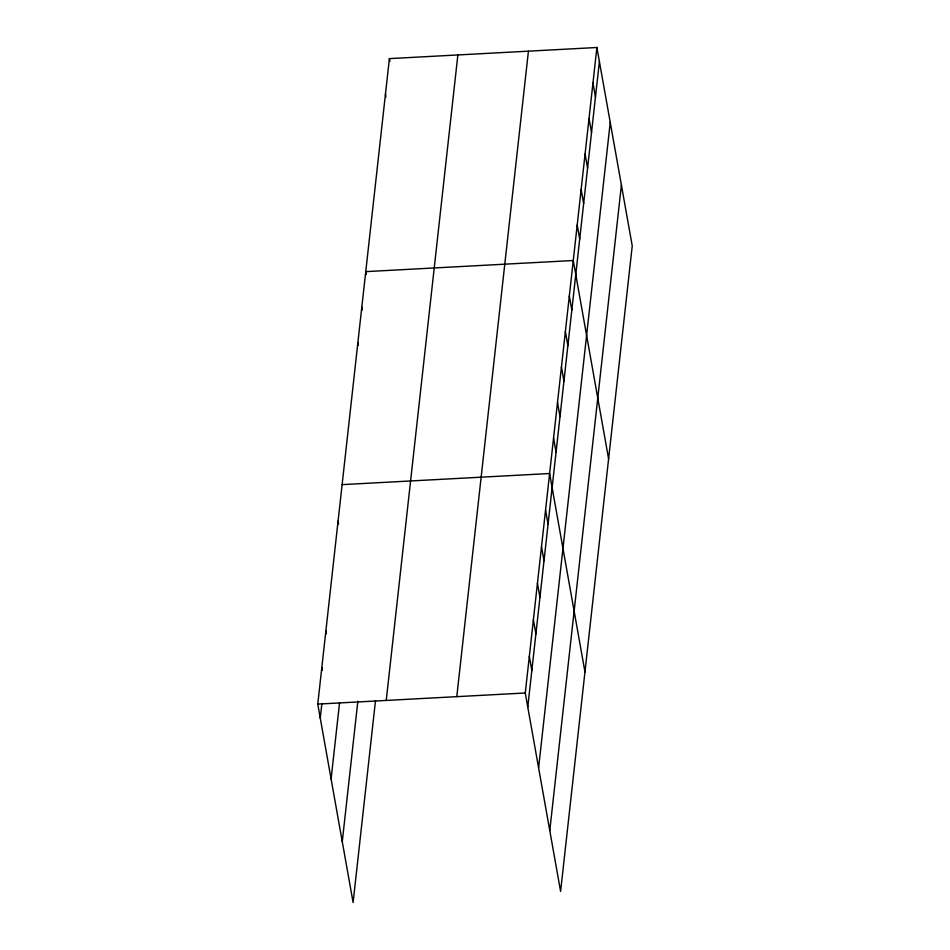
<?xml version="1.0" encoding="UTF-8"?>
<svg xmlns="http://www.w3.org/2000/svg" width="950" height="950" viewBox="0 0 950 950"><rect width="100%" height="100%" fill="white"/><g stroke="black" fill="none" stroke-linecap="round" stroke-linejoin="round"><path stroke-width="1.43" d="M375.511 700.589L353.103 902.5L317.763 704.104L389.393 58.615L596.897 47.5L632.237 245.896L560.607 891.385L525.267 692.989L596.897 47.5M320.269 718.164L321.884 703.534M331.099 779L339.542 702.917M342.261 841.664L357.853 701.207M386.234 700.435L457.864 54.946M456.784 696.659L528.426 51.169M527.773 707.049L599.403 61.56M538.602 767.885L610.244 122.396M549.777 830.549L621.407 185.072M342.119 484.631L549.622 473.516L584.962 671.923M317.763 704.104L525.267 692.989M592.966 83.006L595.472 97.066M589.024 118.501L591.529 132.572M585.081 154.007L587.587 168.067M581.139 189.501L583.644 203.573M577.196 225.007L579.702 239.067M608.606 458.909L573.266 260.514L365.75 271.629L366.249 274.443M569.323 296.008L571.829 310.08M565.381 331.514L567.886 345.574M561.438 367.021L563.944 381.081M557.508 402.515L560.013 416.575M553.565 438.021L556.071 452.081M545.561 510.103L548.067 524.163M541.5 546.678L544.006 560.737M537.451 583.253L539.944 597.312M533.389 619.828L535.895 633.899M529.328 656.403L531.834 670.474M389.393 58.615L389.892 61.429M385.451 94.121L385.949 96.936M361.808 307.123L362.318 309.938M357.877 342.629L358.376 345.444M338.058 521.217L338.556 524.032M325.874 630.943L326.372 633.757M321.812 667.529L322.323 670.332"/></g></svg>
